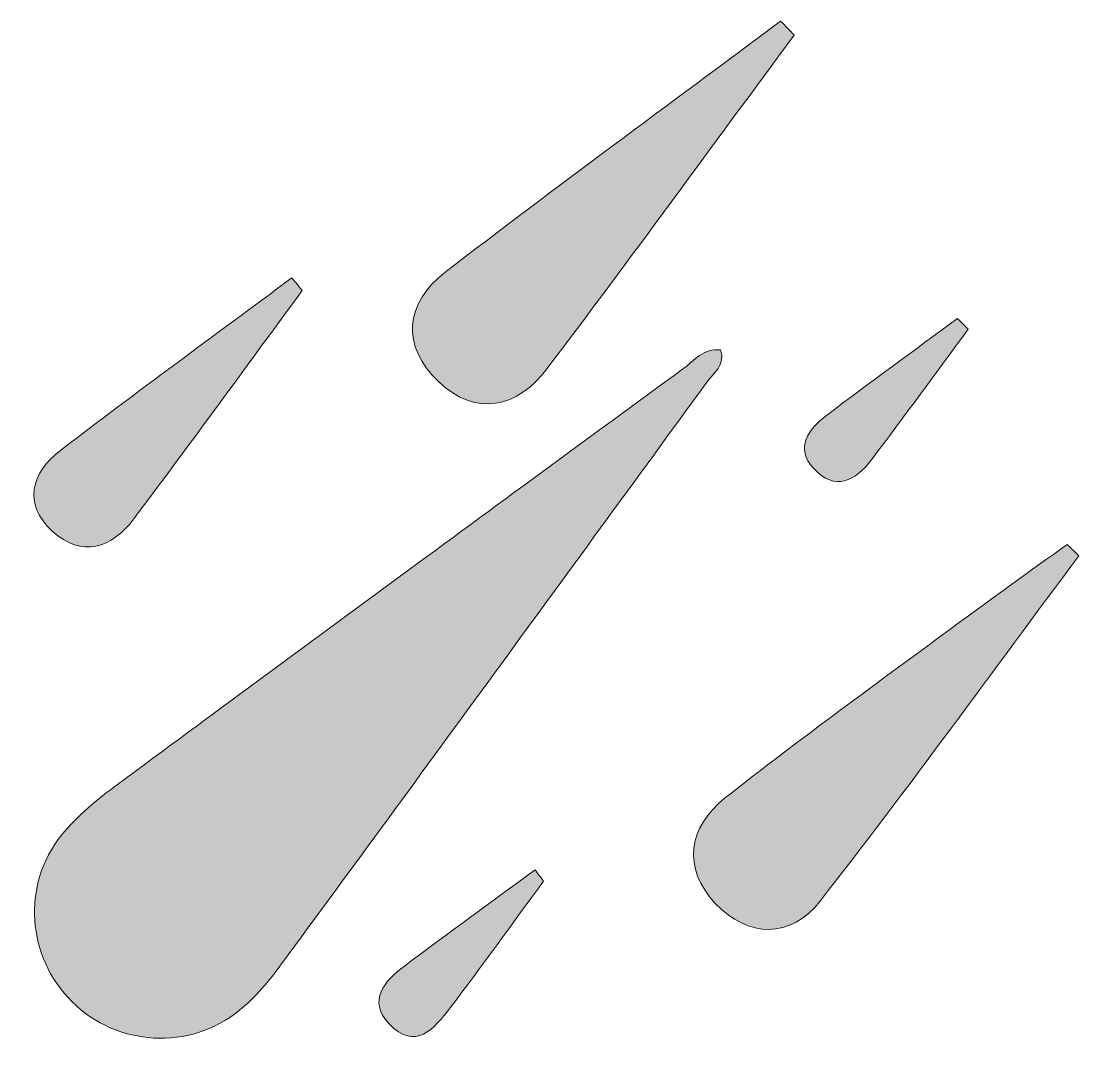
# Model space of a CAD drawing. Header units: inches. Extents: x 59 to 71.1, y -12 to -0.2.
import ezdxf

# ---------------------------------------------------------------- set-up
doc = ezdxf.new("R2010")
doc.units = ezdxf.units.IN
doc.header["$MEASUREMENT"] = 0
doc.layers.add('Слой 1', color=7, linetype='Continuous', lineweight=0)

# ---------------------------------------------------------------- blocks, each defined once
blk = doc.blocks.new('Block_0')
at = {"layer": 'Слой 1', "true_color": 0x000000, "transparency": 33554687}
h = blk.add_hatch(color=18, dxfattribs=at)
h.dxf.hatch_style = 2
edge = h.paths.add_edge_path()
edge.add_spline(control_points=[(67.842, -0.321), (66.899, -1.598), (65.965, -2.883), (65.006, -4.149), (64.665, -4.6), (64.193, -4.713), (63.757, -4.298), (63.328, -3.891), (63.373, -3.401), (63.83, -3.048), (65.102, -2.067), (66.4, -1.121), (67.687, -0.161), (67.739, -0.214), (67.79, -0.268), (67.842, -0.321)], knot_values=[0, 0, 0, 0, 1, 1, 1, 2, 2, 2, 3, 3, 3, 4, 4, 4, 5, 5, 5, 5], degree=3, periodic=0)
h = blk.add_hatch(color=18, dxfattribs=at)
h.dxf.hatch_style = 2
edge = h.paths.add_edge_path()
edge.add_spline(control_points=[(62.194, -3.254), (61.551, -4.128), (60.913, -5.006), (60.261, -5.874), (60.007, -6.213), (59.661, -6.324), (59.326, -6.019), (58.981, -5.705), (59.081, -5.348), (59.417, -5.09), (60.293, -4.418), (61.187, -3.768), (62.074, -3.109), (62.114, -3.157), (62.154, -3.205), (62.194, -3.254)], knot_values=[0, 0, 0, 0, 1, 1, 1, 2, 2, 2, 3, 3, 3, 4, 4, 4, 5, 5, 5, 5], degree=3, periodic=0)
h = blk.add_hatch(color=18, dxfattribs=at)
h.dxf.hatch_style = 2
edge = h.paths.add_edge_path()
edge.add_spline(control_points=[(69.84, -3.698), (69.471, -4.198), (69.106, -4.702), (68.73, -5.197), (68.549, -5.436), (68.311, -5.566), (68.067, -5.299), (67.844, -5.057), (68.008, -4.846), (68.212, -4.69), (68.709, -4.311), (69.215, -3.946), (69.718, -3.575), (69.758, -3.616), (69.799, -3.657), (69.84, -3.698)], knot_values=[0, 0, 0, 0, 1, 1, 1, 2, 2, 2, 3, 3, 3, 4, 4, 4, 5, 5, 5, 5], degree=3, periodic=0)
h = blk.add_hatch(color=18, dxfattribs=at)
h.dxf.hatch_style = 2
edge = h.paths.add_edge_path()
edge.add_spline(control_points=[(66.997, -3.936), (67.058, -4.111), (66.916, -4.201), (66.839, -4.308), (65.214, -6.536), (63.588, -8.763), (61.957, -10.986), (61.815, -11.18), (61.655, -11.369), (61.47, -11.52), (60.901, -11.984), (60.069, -11.932), (59.552, -11.422), (59.032, -10.907), (58.966, -10.081), (59.431, -9.506), (59.611, -9.284), (59.842, -9.095), (60.074, -8.924), (62.234, -7.329), (64.398, -5.739), (66.565, -4.154), (66.691, -4.061), (66.802, -3.913), (66.997, -3.936)], knot_values=[0, 0, 0, 0, 1, 1, 1, 2, 2, 2, 3, 3, 3, 4, 4, 4, 5, 5, 5, 6, 6, 6, 7, 7, 7, 8, 8, 8, 8], degree=3, periodic=0)
h = blk.add_hatch(color=18, dxfattribs=at)
h.dxf.hatch_style = 2
edge = h.paths.add_edge_path()
edge.add_spline(control_points=[(71.111, -6.3), (70.124, -7.625), (69.155, -8.964), (68.139, -10.266), (67.806, -10.694), (67.312, -10.69), (66.937, -10.291), (66.556, -9.886), (66.624, -9.417), (67.044, -9.084), (67.916, -8.395), (68.819, -7.746), (69.712, -7.084), (70.13, -6.775), (70.555, -6.474), (70.977, -6.169), (71.022, -6.213), (71.066, -6.256), (71.111, -6.3)], knot_values=[0, 0, 0, 0, 1, 1, 1, 2, 2, 2, 3, 3, 3, 4, 4, 4, 5, 5, 5, 6, 6, 6, 6], degree=3, periodic=0)
h = blk.add_hatch(color=18, dxfattribs=at)
h.dxf.hatch_style = 2
edge = h.paths.add_edge_path()
edge.add_spline(control_points=[(64.965, -10.035), (64.608, -10.521), (64.256, -11.011), (63.891, -11.491), (63.711, -11.726), (63.492, -11.995), (63.19, -11.672), (62.94, -11.404), (63.138, -11.181), (63.367, -11.01), (63.864, -10.639), (64.366, -10.274), (64.867, -9.906), (64.899, -9.949), (64.932, -9.992), (64.965, -10.035)], knot_values=[0, 0, 0, 0, 1, 1, 1, 2, 2, 2, 3, 3, 3, 4, 4, 4, 5, 5, 5, 5], degree=3, periodic=0)
at = {"layer": 'Слой 1'}
for points, knots in [([(67.842, -0.321), (66.899, -1.598), (65.965, -2.883), (65.006, -4.149), (64.665, -4.6), (64.193, -4.713), (63.757, -4.298), (63.328, -3.891), (63.373, -3.401), (63.83, -3.048), (65.102, -2.067), (66.4, -1.121), (67.687, -0.161), (67.739, -0.214), (67.79, -0.268), (67.842, -0.321)], [0, 0, 0, 0, 1, 1, 1, 2, 2, 2, 3, 3, 3, 4, 4, 4, 5, 5, 5, 5]), ([(62.194, -3.254), (61.551, -4.128), (60.913, -5.006), (60.261, -5.874), (60.007, -6.213), (59.661, -6.324), (59.326, -6.019), (58.981, -5.705), (59.081, -5.348), (59.417, -5.09), (60.293, -4.418), (61.187, -3.768), (62.074, -3.109), (62.114, -3.157), (62.154, -3.205), (62.194, -3.254)], [0, 0, 0, 0, 1, 1, 1, 2, 2, 2, 3, 3, 3, 4, 4, 4, 5, 5, 5, 5]), ([(69.84, -3.698), (69.471, -4.198), (69.106, -4.702), (68.73, -5.197), (68.549, -5.436), (68.311, -5.566), (68.067, -5.299), (67.844, -5.057), (68.008, -4.846), (68.212, -4.69), (68.709, -4.311), (69.215, -3.946), (69.718, -3.575), (69.758, -3.616), (69.799, -3.657), (69.84, -3.698)], [0, 0, 0, 0, 1, 1, 1, 2, 2, 2, 3, 3, 3, 4, 4, 4, 5, 5, 5, 5]), ([(66.997, -3.936), (67.058, -4.111), (66.916, -4.201), (66.839, -4.308), (65.214, -6.536), (63.588, -8.763), (61.957, -10.986), (61.815, -11.18), (61.655, -11.369), (61.47, -11.52), (60.901, -11.984), (60.069, -11.932), (59.552, -11.422), (59.032, -10.907), (58.966, -10.081), (59.431, -9.506), (59.611, -9.284), (59.842, -9.095), (60.074, -8.924), (62.234, -7.329), (64.398, -5.739), (66.565, -4.154), (66.691, -4.061), (66.802, -3.913), (66.997, -3.936)], [0, 0, 0, 0, 1, 1, 1, 2, 2, 2, 3, 3, 3, 4, 4, 4, 5, 5, 5, 6, 6, 6, 7, 7, 7, 8, 8, 8, 8]), ([(71.111, -6.3), (70.124, -7.625), (69.155, -8.964), (68.139, -10.266), (67.806, -10.694), (67.312, -10.69), (66.937, -10.291), (66.556, -9.886), (66.624, -9.417), (67.044, -9.084), (67.916, -8.395), (68.819, -7.746), (69.712, -7.084), (70.13, -6.775), (70.555, -6.474), (70.977, -6.169), (71.022, -6.213), (71.066, -6.256), (71.111, -6.3)], [0, 0, 0, 0, 1, 1, 1, 2, 2, 2, 3, 3, 3, 4, 4, 4, 5, 5, 5, 6, 6, 6, 6]), ([(64.965, -10.035), (64.608, -10.521), (64.256, -11.011), (63.891, -11.491), (63.711, -11.726), (63.492, -11.995), (63.19, -11.672), (62.94, -11.404), (63.138, -11.181), (63.367, -11.01), (63.864, -10.639), (64.366, -10.274), (64.867, -9.906), (64.899, -9.949), (64.932, -9.992), (64.965, -10.035)], [0, 0, 0, 0, 1, 1, 1, 2, 2, 2, 3, 3, 3, 4, 4, 4, 5, 5, 5, 5])]:
    blk.add_open_spline(points, degree=3, knots=knots, dxfattribs=at)

msp = doc.modelspace()

# ---------------------------------------------------------------- block references
at = {"layer": 'Слой 1'}
msp.add_blockref('Block_0', (0, 0), dxfattribs=at)

doc.saveas('drawing.dxf')
